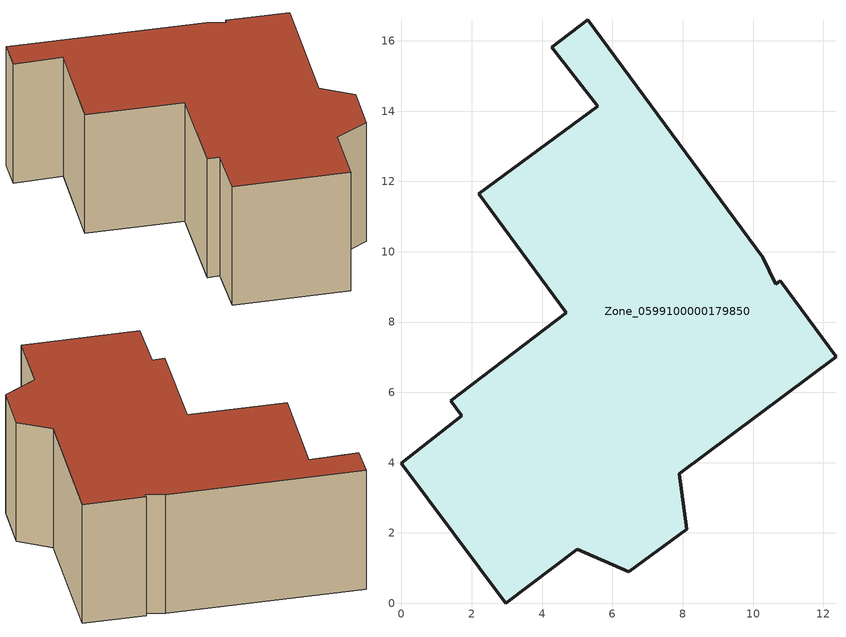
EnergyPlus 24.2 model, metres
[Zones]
Zone_0599100000179850
 floor ground (C_G): 12.36,7.01 7.9,3.68 8.11,2.11 6.46,0.9 5,1.53 2.96,0 0,3.99 1.72,5.33 1.4,5.76 4.69,8.26 2.2,11.65 5.59,14.14 4.28,15.82 5.3,16.6 10.28,9.84 10.65,9.08 10.77,9.17 z0
 wall outside (C_F): 10.28,9.84 5.3,16.6 4.28,15.82 5.59,14.14 2.2,11.65 4.69,8.26 1.4,5.76 1.72,5.33 0,3.99 2.96,0 5,1.53 6.46,0.9 8.11,2.11 7.9,3.68 12.36,7.01 10.77,9.17 10.65,9.08 10.28,9.84 z0:5.95
 roof outside (C_R): 10.65,9.08 10.28,9.84 5.3,16.6 4.28,15.82 5.59,14.14 2.2,11.65 4.69,8.26 1.4,5.76 1.72,5.33 0,3.99 2.96,0 5,1.53 6.46,0.9 8.11,2.11 7.9,3.68 12.36,7.01 10.77,9.17 z5.95
[BUILDING]
Pand.0599100000179850: North Axis=0; Terrain=City; Loads Convergence Tolerance Value=0.04; Temperature Convergence Tolerance Value=0.4; Solar Distribution=FullExterior; Maximum Number of Warmup Days=25; Minimum Number of Warmup Days=1
[Site:Location]
Rotterdam.The.Hague.AP_ZH_NLD Design_Conditions: Latitude=51.96; Longitude=4.45; Time Zone=1; Elevation=-4.5
[SITE:GROUNDTEMPERATURE:BUILDINGSURFACE]
18, 18, 18, 18, 18, 18, 18, 18, 18, 18, 18, 18
[MATERIAL] Thermal Absorptance=0.9; Solar Absorptance=0.7; Visible Absorptance=0.7
Name | Roughness | Thickness | Conductivity | Density | Specific Heat
G.D.1965 | MediumSmooth | 0.15 | 1 | 540 | 1210
F.D.1965 | Rough | 0.3 | 0.857143 | 1920 | 840
R.D.1965 | MediumRough | 0.2 | 0.08 | 1500 | 1000
[CONSTRUCTION]
C_G: G.D.1965
C_F: F.D.1965
C_R: R.D.1965
[ZONE]
Zone_0599100000179850: Type=1; Multiplier=1; Ceiling Height=Autocalculate; Volume=Autocalculate; Floor Area=autocalculate; Part of Total Floor Area=Yes
[ZONEINFILTRATION:DESIGNFLOWRATE]
Infil_Zone_0599100000179850: Zone or ZoneList or Space or SpaceList=Zone_0599100000179850; Schedule=AlwaysOn; Design Flow Rate Calculation Method=Flow/Area; Flow Rate per Floor Area=0.0042; Constant Term Coefficient=1; Temperature Term Coefficient=0; Velocity Term Coefficient=0; Velocity Squared Term Coefficient=0
[HVACTEMPLATE:ZONE:IDEALLOADSAIRSYSTEM]
Zone_0599100000179850: Maximum Heating Supply Air Temperature=50; Minimum Cooling Supply Air Temperature=13; Maximum Heating Supply Air Humidity Ratio=0.0156; Minimum Cooling Supply Air Humidity Ratio=0.0077; Heating Limit=NoLimit; Cooling Limit=NoLimit; Dehumidification Control Type=ConstantSensibleHeatRatio; Cooling Sensible Heat Ratio=0.7; Dehumidification Setpoint=60; Humidification Control Type=None; Humidification Setpoint=30; Outdoor Air Method=None; Outdoor Air Flow Rate per Person=0.00944; Outdoor Air Flow Rate per Zone Floor Area=0; Outdoor Air Flow Rate per Zone=0; Demand Controlled Ventilation Type=None; Outdoor Air Economizer Type=NoEconomizer; Heat Recovery Type=None; Sensible Heat Recovery Effectiveness=0.7; Latent Heat Recovery Effectiveness=0.65
[ZONECONTROL:THERMOSTAT]
ThermostatControl_Zone_0599100000179850: Zone or ZoneList=Zone_0599100000179850; Control Type Schedule=DualSetpointControlType; Control 1=Thermostat_Zone_0599100000179850; Temperature Difference Between Cutout And Setpoint=0
[THERMOSTATSETPOINT:DUALSETPOINT]
Thermostat_Zone_0599100000179850: Heating Setpoint Temperature Schedule=HeatingSetpoint_Zone_0599100000179850; Cooling Setpoint Temperature Schedule=CoolingSetpoint_Zone_0599100000179850
[SCHEDULE:COMPACT]
HeatingSetpoint_Zone_0599100000179850: Through: 12/31, For: AllDays, Until: 24:00, 21
CoolingSetpoint_Zone_0599100000179850: Through: 12/31, For: AllDays, Until: 24:00, 24
DualSetpointControlType: Through: 12/31, For: AllDays, Until: 24:00, 4
AlwaysOn: Through: 12/31, For: AllDays, Until: 24:00, 1
